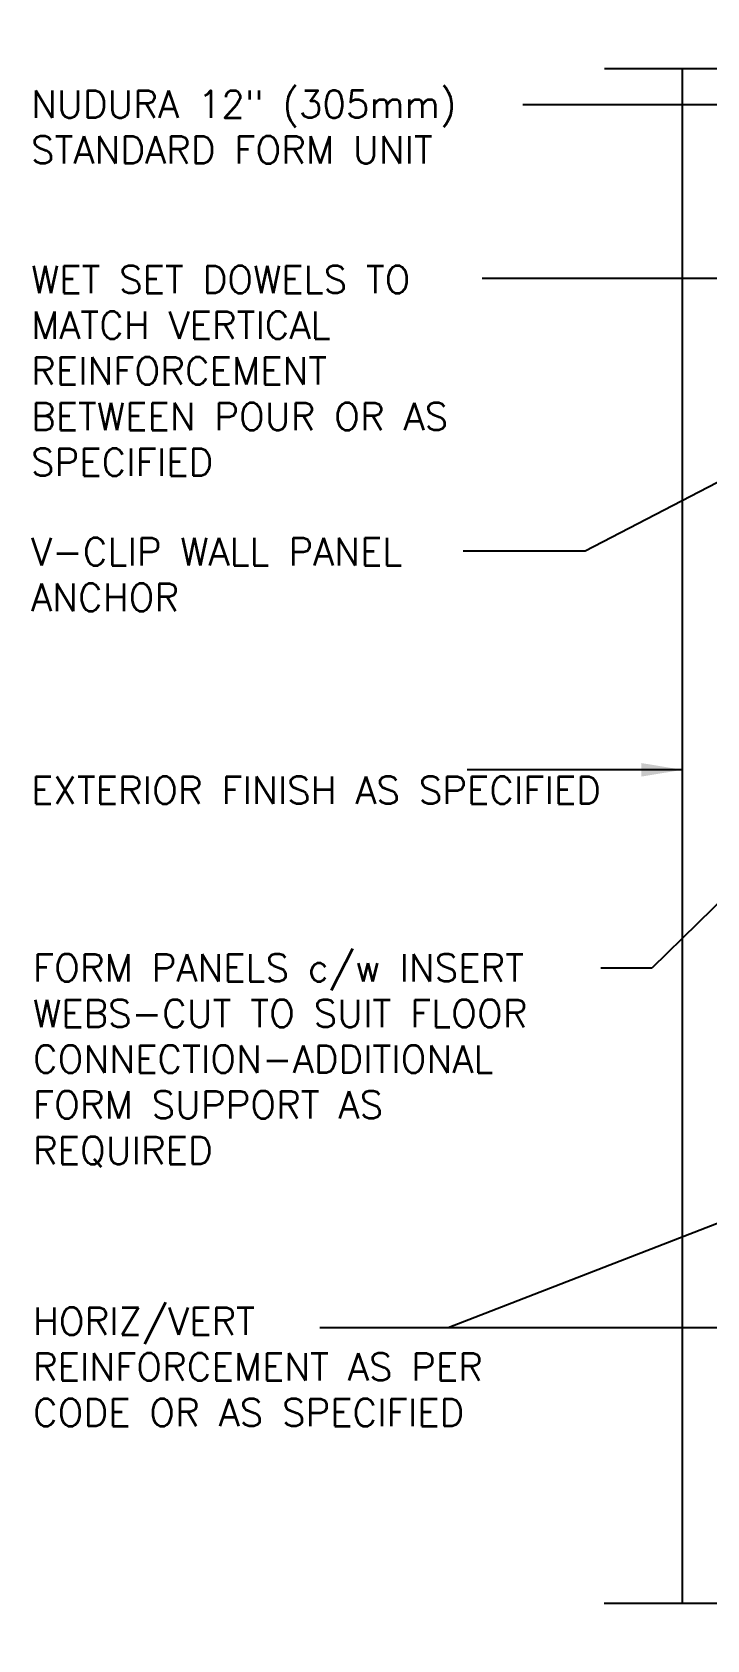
# Model space of a CAD drawing. Header units: inches. Extents: x 253 to 308.2, y 82.2 to 149.8.
# Drawn here: x 253.03 to 271.49, y 105.81 to 149.83 of the extents above; entities that cross this region are included whole.
import ezdxf

# ---------------------------------------------------------------- set-up
doc = ezdxf.new("R2010")
doc.units = ezdxf.units.IN
doc.header["$LTSCALE"] = 0.5
doc.header["$MEASUREMENT"] = 0
doc.layers.add('LINE9', color=9, linetype='Continuous')
doc.layers.add('TEXT', color=4, linetype='Continuous')
doc.styles.add('DIM', font='romans.shx', dxfattribs={"width": 0.7})
doc.styles.add('ROMANS', font='romans.shx', dxfattribs={"height": 0.75})
doc.dimstyles.new('ext_12', dxfattribs={"dimscale": 12, "dimtxt": 0.09375, "dimasz": 0.09375, "dimexe": 0.09375, "dimexo": 0.0625, "dimgap": 0.0625, "dimtad": 1, "dimdec": 1, "dimzin": 3, "dimdsep": 46, "dimlunit": 4, "dimtxsty": 'DIM', "dimcen": 0.09, "dimdle": 0.09375, "dimclrt": 4, "dimadec": 0, "dimazin": 0, "dimtfac": 1, "dimtdec": 1, "dimtmove": 2, "dimatfit": 3, "dimfxl": 1, "dimfrac": 2, "dimtolj": 1, "dimtzin": 0, "dimarcsym": 0})

msp = doc.modelspace()

# ---------------------------------------------------------------- linework, layer by layer
at = {"layer": 'LINE9'}
msp.add_line((270.828, 106.811), (270.828, 148.825), dxfattribs=at)
for points in [[(291.452, 148.825), (281.073, 148.825), (280.073, 147.825), (280.073, 149.825), (279.073, 148.825), (268.693, 148.825)], [(291.443, 106.81), (281.063, 106.81), (280.063, 105.81), (280.063, 107.81), (279.063, 106.81), (268.683, 106.81)]]:
    msp.add_lwpolyline(points, dxfattribs=at)

# ---------------------------------------------------------------- texts
at = {"layer": 'TEXT', "char_height": 0.75, "attachment_point": 4, "style": 'ROMANS'}
for s, insert, width in [('NUDURA 12" (305mm) STANDARD FORM UNIT', (253.003, 147.227), 14.95852), ('WET SET DOWELS TO MATCH VERTICAL REINFORCEMENT BETWEEN POUR OR AS SPECIFIED', (253.003, 140.553), 12.95276), ('V-CLIP WALL PANEL ANCHOR', (253.003, 134.977), 12.01477), ('EXTERIOR FINISH AS SPECIFIED', (253.003, 129.07), 15.10061), ('FORM PANELS c/w INSERT WEBS-CUT TO SUIT FLOOR CONNECTION-ADDITIONAL\\PFORM SUPPORT AS \\PREQUIRED', (253.054, 121.676), 17.8384), ('HORIZ/VERT REINFORCEMENT AS PER CODE OR AS SPECIFIED', (253.054, 113.282), 15.33694)]:
    msp.add_mtext(s, dxfattribs=dict(at, insert=insert, width=width))

# ---------------------------------------------------------------- leaders
at = {"layer": 'TEXT'}
for points in [[(273.008, 147.839), (266.462, 147.839)], [(277.492, 143.083), (265.343, 143.083)], [(277.124, 140.284), (268.164, 135.613), (264.826, 135.613)], [(272.849, 127.004), (269.992, 124.2), (268.596, 124.2)], [(279.141, 120.06), (264.419, 114.356), (260.904, 114.356)], [(280.203, 114.356), (264.419, 114.356), (260.904, 114.356)]]:
    msp.add_leader(points, dimstyle='ext_12', dxfattribs=at)
msp.add_leader([(270.828, 129.63), (264.935, 129.63)], dimstyle='ext_12', override={"dimgap": 0.0625, "dimtad": 0}, dxfattribs=at)

doc.saveas('drawing.dxf')
